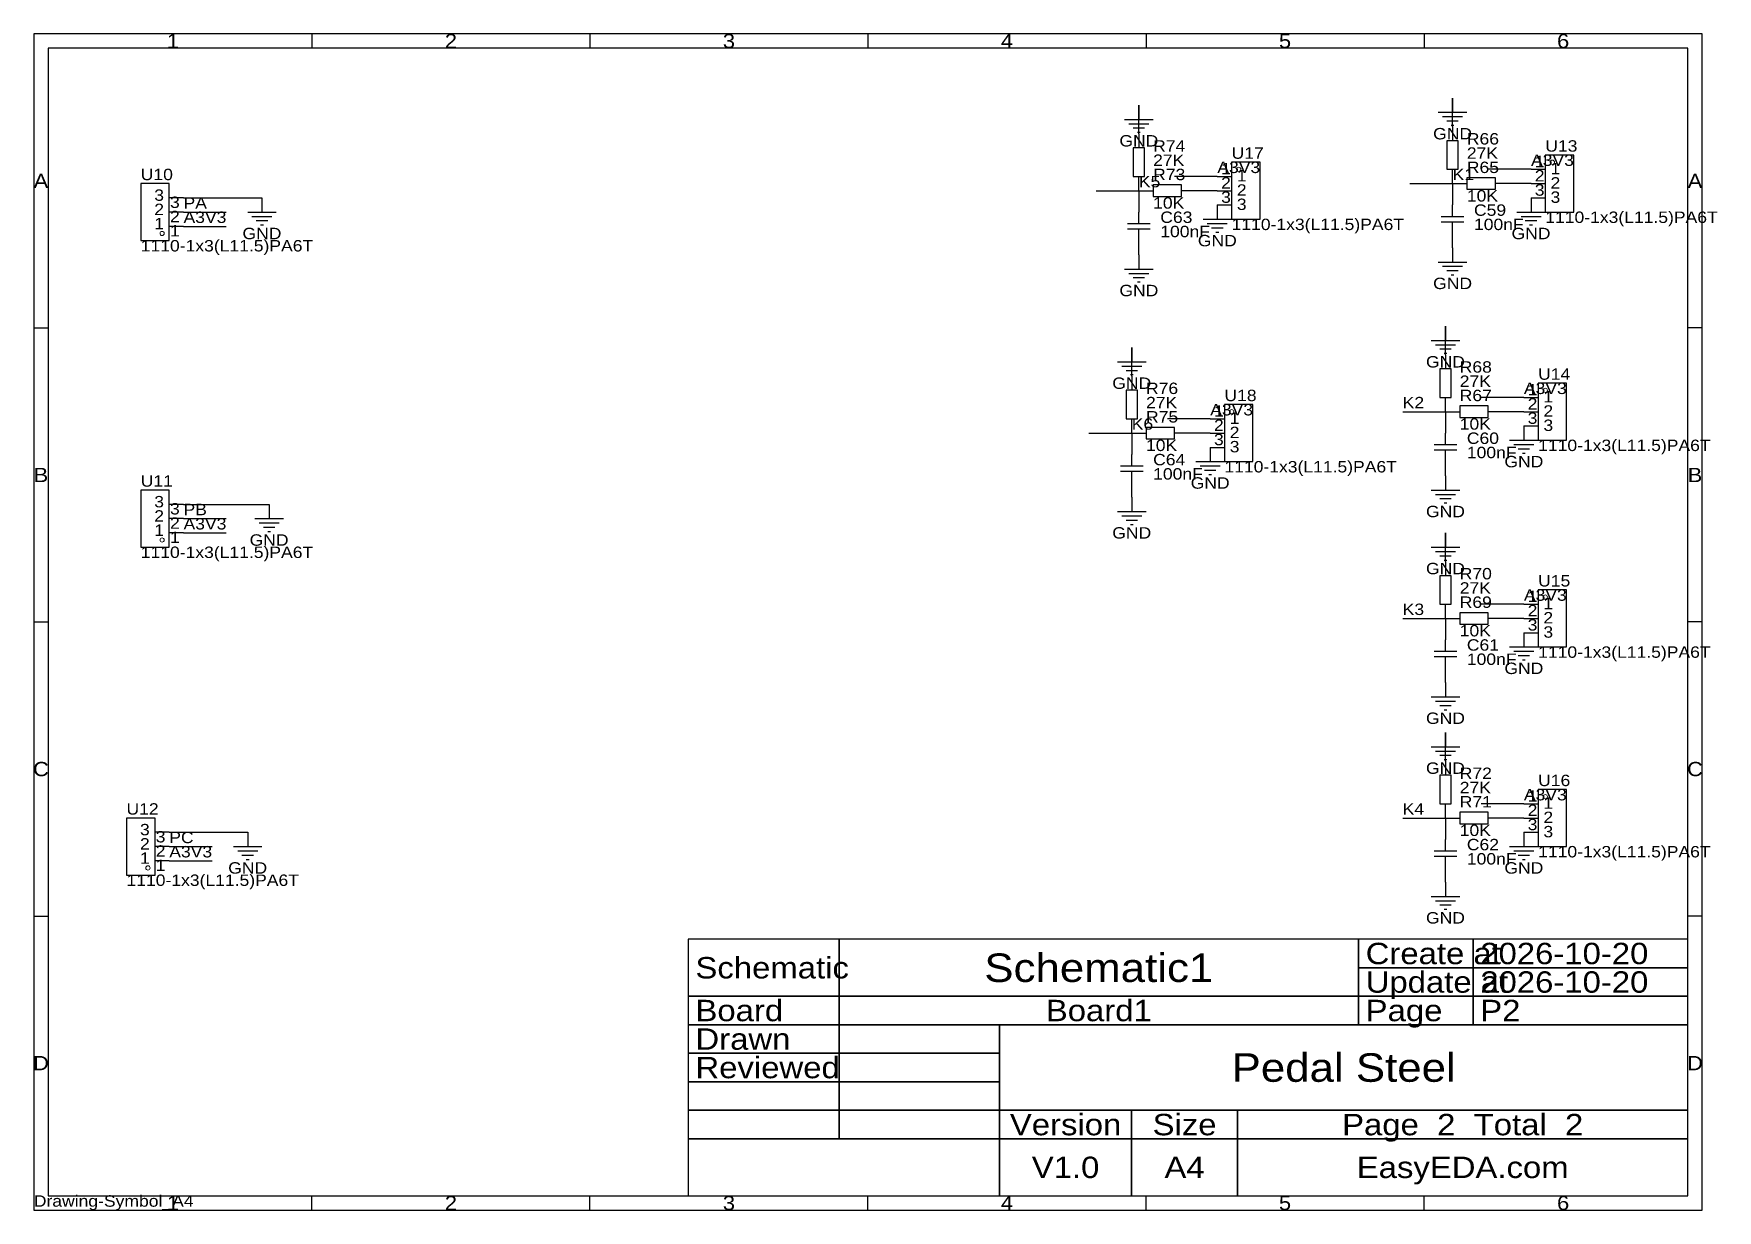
# Model space of a CAD drawing. Header units: millimetres. Extents: x 0 to 300, y 0 to 210.
import ezdxf
from ezdxf.enums import TextEntityAlignment as Align

# ---------------------------------------------------------------- set-up
doc = ezdxf.new("R2010")
doc.units = ezdxf.units.MM
doc.header["$MEASUREMENT"] = 0
doc.styles.get("Standard").update_dxf_attribs({"font": 'arial.ttf'})

msp = doc.modelspace()

# ---------------------------------------------------------------- linework, layer by layer
at = {"color": 1, "true_color": 0xa00000}
for points in [[(0, 209.55), (0, 0), (297.18, 0), (297.18, 209.55)], [(2.54, 207.01), (2.54, 2.54), (294.64, 2.54), (294.64, 207.01)], [(195.83, 184.15), (197.87, 184.15), (197.87, 189.23), (195.83, 189.23)], [(251.71, 185.42), (253.75, 185.42), (253.75, 190.5), (251.71, 190.5)], [(213.36, 186.69), (213.36, 176.53), (218.44, 176.53), (218.44, 186.69)], [(269.24, 187.96), (269.24, 177.8), (274.32, 177.8), (274.32, 187.96)], [(255.27, 183.9), (255.27, 181.86), (260.35, 181.86), (260.35, 183.9)], [(24.13, 172.72), (24.13, 182.88), (19.05, 182.88), (19.05, 172.72)], [(199.39, 182.63), (199.39, 180.59), (204.47, 180.59), (204.47, 182.63)], [(250.44, 144.78), (252.48, 144.78), (252.48, 149.86), (250.44, 149.86)], [(267.97, 147.32), (267.97, 137.16), (273.05, 137.16), (273.05, 147.32)], [(194.56, 140.97), (196.6, 140.97), (196.6, 146.05), (194.56, 146.05)], [(212.09, 143.51), (212.09, 133.35), (217.17, 133.35), (217.17, 143.51)], [(254, 143.26), (254, 141.22), (259.08, 141.22), (259.08, 143.26)], [(198.12, 139.45), (198.12, 137.41), (203.2, 137.41), (203.2, 139.45)], [(24.13, 118.11), (24.13, 128.27), (19.05, 128.27), (19.05, 118.11)], [(250.44, 107.95), (252.48, 107.95), (252.48, 113.03), (250.44, 113.03)], [(267.97, 110.49), (267.97, 100.33), (273.05, 100.33), (273.05, 110.49)], [(254, 106.43), (254, 104.39), (259.08, 104.39), (259.08, 106.43)], [(250.44, 72.39), (252.48, 72.39), (252.48, 77.47), (250.44, 77.47)], [(267.97, 74.93), (267.97, 64.77), (273.05, 64.77), (273.05, 74.93)], [(21.59, 59.69), (21.59, 69.85), (16.51, 69.85), (16.51, 59.69)], [(254, 70.87), (254, 68.83), (259.08, 68.83), (259.08, 70.87)]]:
    msp.add_lwpolyline(points, close=True, dxfattribs=at)
for points in [[(49.53, 209.55), (49.53, 207.01)], [(99.06, 209.55), (99.06, 207.01)], [(148.59, 209.55), (148.59, 207.01)], [(198.12, 209.55), (198.12, 207.01)], [(247.65, 209.55), (247.65, 207.01)], [(250.19, 195.58), (255.27, 195.58)], [(194.31, 194.31), (199.39, 194.31)], [(195.07, 193.55), (198.63, 193.55)], [(195.83, 192.79), (197.87, 192.79)], [(196.6, 192.02), (197.1, 192.02)], [(250.95, 194.82), (254.51, 194.82)], [(251.71, 194.06), (253.75, 194.06)], [(252.48, 193.29), (252.98, 193.29)], [(38.1, 177.8), (43.18, 177.8)], [(38.86, 177.04), (42.42, 177.04)], [(196.85, 175.77), (196.85, 177.8)], [(250.7, 177.04), (254.76, 177.04)], [(252.73, 177.04), (252.73, 179.07)], [(264.16, 177.8), (269.24, 177.8)], [(264.92, 177.04), (268.48, 177.04)], [(39.62, 176.28), (41.66, 176.28)], [(40.39, 175.51), (40.89, 175.51)], [(194.82, 175.77), (198.88, 175.77)], [(198.88, 174.75), (194.82, 174.75)], [(196.85, 172.72), (196.85, 174.75)], [(208.28, 176.53), (213.36, 176.53)], [(209.04, 175.77), (212.6, 175.77)], [(209.8, 175.01), (211.84, 175.01)], [(210.57, 174.24), (211.07, 174.24)], [(254.76, 176.02), (250.7, 176.02)], [(252.73, 173.99), (252.73, 176.02)], [(265.68, 176.28), (267.72, 176.28)], [(266.45, 175.51), (266.95, 175.51)], [(250.19, 168.91), (255.27, 168.91)], [(250.95, 168.15), (254.51, 168.15)], [(194.31, 167.64), (199.39, 167.64)], [(195.07, 166.88), (198.63, 166.88)], [(195.83, 166.12), (197.87, 166.12)], [(196.6, 165.35), (197.1, 165.35)], [(251.71, 167.39), (253.75, 167.39)], [(252.48, 166.62), (252.98, 166.62)], [(0, 157.16), (2.54, 157.16)], [(297.18, 157.16), (294.64, 157.16)], [(248.92, 154.94), (254, 154.94)], [(249.68, 154.18), (253.24, 154.18)], [(250.44, 153.42), (252.48, 153.42)], [(193.04, 151.13), (198.12, 151.13)], [(193.8, 150.37), (197.36, 150.37)], [(251.21, 152.65), (251.71, 152.65)], [(194.56, 149.61), (196.6, 149.61)], [(195.33, 148.84), (195.83, 148.84)], [(251.46, 136.4), (251.46, 138.43)], [(249.43, 136.4), (253.49, 136.4)], [(253.49, 135.38), (249.43, 135.38)], [(251.46, 133.35), (251.46, 135.38)], [(262.89, 137.16), (267.97, 137.16)], [(263.65, 136.4), (267.21, 136.4)], [(264.41, 135.64), (266.45, 135.64)], [(193.55, 132.59), (197.61, 132.59)], [(195.58, 132.59), (195.58, 134.62)], [(207.01, 133.35), (212.09, 133.35)], [(207.77, 132.59), (211.33, 132.59)], [(265.18, 134.87), (265.68, 134.87)], [(197.61, 131.57), (193.55, 131.57)], [(195.58, 129.54), (195.58, 131.57)], [(208.53, 131.83), (210.57, 131.83)], [(209.3, 131.06), (209.8, 131.06)], [(248.92, 128.27), (254, 128.27)], [(249.68, 127.51), (253.24, 127.51)], [(250.44, 126.75), (252.48, 126.75)], [(251.21, 125.98), (251.71, 125.98)], [(39.37, 123.19), (44.45, 123.19)], [(193.04, 124.46), (198.12, 124.46)], [(193.8, 123.7), (197.36, 123.7)], [(40.13, 122.43), (43.69, 122.43)], [(40.89, 121.67), (42.93, 121.67)], [(41.66, 120.9), (42.16, 120.9)], [(194.56, 122.94), (196.6, 122.94)], [(195.33, 122.17), (195.83, 122.17)], [(248.92, 118.11), (254, 118.11)], [(249.68, 117.35), (253.24, 117.35)], [(250.44, 116.59), (252.48, 116.59)], [(251.21, 115.82), (251.71, 115.82)], [(0, 104.78), (2.54, 104.78)], [(297.18, 104.78), (294.64, 104.78)], [(249.43, 99.57), (253.49, 99.57)], [(251.46, 99.57), (251.46, 101.6)], [(262.89, 100.33), (267.97, 100.33)], [(263.65, 99.57), (267.21, 99.57)], [(253.49, 98.55), (249.43, 98.55)], [(251.46, 96.52), (251.46, 98.55)], [(264.41, 98.81), (266.45, 98.81)], [(265.18, 98.04), (265.68, 98.04)], [(248.92, 91.44), (254, 91.44)], [(249.68, 90.68), (253.24, 90.68)], [(250.44, 89.92), (252.48, 89.92)], [(251.21, 89.15), (251.71, 89.15)], [(248.92, 82.55), (254, 82.55)], [(249.68, 81.79), (253.24, 81.79)], [(250.44, 81.03), (252.48, 81.03)], [(251.21, 80.26), (251.71, 80.26)], [(251.46, 64.01), (251.46, 66.04)], [(35.56, 64.77), (40.64, 64.77)], [(36.32, 64.01), (39.88, 64.01)], [(37.08, 63.25), (39.12, 63.25)], [(249.43, 64.01), (253.49, 64.01)], [(253.49, 62.99), (249.43, 62.99)], [(251.46, 60.96), (251.46, 62.99)], [(262.89, 64.77), (267.97, 64.77)], [(263.65, 64.01), (267.21, 64.01)], [(264.41, 63.25), (266.45, 63.25)], [(37.85, 62.48), (38.35, 62.48)], [(265.18, 62.48), (265.68, 62.48)], [(248.92, 55.88), (254, 55.88)], [(249.68, 55.12), (253.24, 55.12)], [(250.44, 54.36), (252.48, 54.36)], [(0, 52.39), (2.54, 52.39)], [(251.21, 53.59), (251.71, 53.59)], [(297.18, 52.39), (294.64, 52.39)], [(143.45, 48.26), (116.59, 48.26)], [(116.59, 48.26), (116.59, 38.1)], [(143.45, 38.1), (143.45, 48.26)], [(235.98, 48.26), (143.45, 48.26)], [(143.45, 48.26), (143.45, 38.1)], [(235.98, 38.1), (235.98, 48.26)], [(256.39, 48.26), (235.98, 48.26)], [(235.98, 48.26), (235.98, 43.18)], [(256.39, 43.18), (256.39, 48.26)], [(294.64, 48.26), (256.39, 48.26)], [(256.39, 48.26), (256.39, 43.18)], [(294.64, 43.18), (294.64, 48.26)], [(235.98, 43.18), (256.39, 43.18)], [(256.39, 43.18), (235.98, 43.18)], [(235.98, 43.18), (235.98, 38.1)], [(256.39, 43.18), (294.64, 43.18)], [(256.39, 38.1), (256.39, 43.18)], [(294.64, 43.18), (256.39, 43.18)], [(256.39, 43.18), (256.39, 38.1)], [(294.64, 38.1), (294.64, 43.18)], [(116.59, 38.1), (143.45, 38.1)], [(143.45, 38.1), (116.59, 38.1)], [(116.59, 38.1), (116.59, 33.02)], [(143.45, 38.1), (235.98, 38.1)], [(143.45, 33.02), (143.45, 38.1)], [(235.98, 38.1), (143.45, 38.1)], [(143.45, 38.1), (143.45, 33.02)], [(235.98, 38.1), (256.39, 38.1)], [(235.98, 33.02), (235.98, 38.1)], [(256.39, 38.1), (235.98, 38.1)], [(235.98, 38.1), (235.98, 33.02)], [(256.39, 38.1), (294.64, 38.1)], [(256.39, 33.02), (256.39, 38.1)], [(294.64, 38.1), (256.39, 38.1)], [(256.39, 38.1), (256.39, 33.02)], [(294.64, 33.02), (294.64, 38.1)], [(116.59, 33.02), (143.45, 33.02)], [(143.45, 33.02), (116.59, 33.02)], [(116.59, 33.02), (116.59, 27.94)], [(143.45, 33.02), (235.98, 33.02)], [(143.45, 27.94), (143.45, 33.02)], [(172.02, 33.02), (143.45, 33.02)], [(143.45, 33.02), (143.45, 27.94)], [(172.02, 27.94), (172.02, 33.02)], [(294.64, 33.02), (172.02, 33.02)], [(172.02, 33.02), (172.02, 17.78)], [(235.98, 33.02), (256.39, 33.02)], [(256.39, 33.02), (294.64, 33.02)], [(294.64, 17.78), (294.64, 33.02)], [(116.59, 27.94), (143.45, 27.94)], [(143.45, 27.94), (116.59, 27.94)], [(116.59, 27.94), (116.59, 22.86)], [(143.45, 27.94), (172.02, 27.94)], [(143.45, 22.86), (143.45, 27.94)], [(172.02, 27.94), (143.45, 27.94)], [(143.45, 27.94), (143.45, 22.86)], [(172.02, 22.86), (172.02, 27.94)], [(116.59, 22.86), (143.45, 22.86)], [(143.45, 22.86), (116.59, 22.86)], [(116.59, 22.86), (116.59, 17.78)], [(143.45, 22.86), (172.02, 22.86)], [(143.45, 17.78), (143.45, 22.86)], [(172.02, 22.86), (143.45, 22.86)], [(143.45, 22.86), (143.45, 17.78)], [(172.02, 17.78), (172.02, 22.86)], [(116.59, 17.78), (143.45, 17.78)], [(143.45, 17.78), (116.59, 17.78)], [(116.59, 17.78), (116.59, 12.7)], [(143.45, 17.78), (172.02, 17.78)], [(143.45, 12.7), (143.45, 17.78)], [(172.02, 17.78), (143.45, 17.78)], [(143.45, 17.78), (143.45, 12.7)], [(172.02, 17.78), (294.64, 17.78)], [(172.02, 12.7), (172.02, 17.78)], [(195.56, 17.78), (172.02, 17.78)], [(172.02, 17.78), (172.02, 12.7)], [(195.56, 12.7), (195.56, 17.78)], [(214.43, 17.78), (195.56, 17.78)], [(195.56, 17.78), (195.56, 12.7)], [(214.43, 12.7), (214.43, 17.78)], [(294.64, 17.78), (214.43, 17.78)], [(214.43, 17.78), (214.43, 12.7)], [(294.64, 12.7), (294.64, 17.78)], [(116.59, 12.7), (143.45, 12.7)], [(172.02, 12.7), (116.59, 12.7)], [(116.59, 12.7), (116.59, 2.54)], [(143.45, 12.7), (172.02, 12.7)], [(172.02, 12.7), (195.56, 12.7)], [(172.02, 2.54), (172.02, 12.7)], [(195.56, 12.7), (172.02, 12.7)], [(172.02, 12.7), (172.02, 2.54)], [(195.56, 12.7), (214.43, 12.7)], [(195.56, 2.54), (195.56, 12.7)], [(214.43, 12.7), (195.56, 12.7)], [(195.56, 12.7), (195.56, 2.54)], [(214.43, 12.7), (294.64, 12.7)], [(214.43, 2.54), (214.43, 12.7)], [(294.64, 12.7), (214.43, 12.7)], [(214.43, 12.7), (214.43, 2.54)], [(294.64, 2.54), (294.64, 12.7)], [(49.53, 0), (49.53, 2.54)], [(99.06, 0), (99.06, 2.54)], [(116.59, 2.54), (172.02, 2.54)], [(148.59, 0), (148.59, 2.54)], [(172.02, 2.54), (195.56, 2.54)], [(195.56, 2.54), (214.43, 2.54)], [(198.12, 0), (198.12, 2.54)], [(214.43, 2.54), (294.64, 2.54)], [(247.65, 0), (247.65, 2.54)]]:
    msp.add_lwpolyline(points, dxfattribs=at)
at = {"color": 1, "true_color": 0x880000}
for points in [[(252.73, 198.12), (252.73, 195.58)], [(196.85, 196.85), (196.85, 194.31)], [(252.73, 193.04), (252.73, 190.5)], [(196.85, 191.77), (196.85, 189.23)], [(196.85, 181.61), (196.85, 184.15)], [(210.82, 184.15), (213.36, 184.15)], [(252.73, 182.88), (252.73, 185.42)], [(266.7, 185.42), (269.24, 185.42)], [(26.67, 180.34), (24.13, 180.34)], [(40.64, 180.34), (40.64, 177.8)], [(196.85, 181.61), (199.39, 181.61)], [(196.85, 180.34), (196.85, 177.8)], [(207.01, 181.61), (204.47, 181.61)], [(210.82, 181.61), (213.36, 181.61)], [(252.73, 182.88), (255.27, 182.88)], [(252.73, 181.61), (252.73, 179.07)], [(262.89, 182.88), (260.35, 182.88)], [(266.7, 182.88), (269.24, 182.88)], [(266.7, 180.34), (269.24, 180.34)], [(266.7, 180.34), (266.7, 177.8)], [(26.67, 177.8), (24.13, 177.8)], [(210.82, 179.07), (213.36, 179.07)], [(210.82, 179.07), (210.82, 176.53)], [(26.67, 175.26), (24.13, 175.26)], [(252.73, 171.45), (252.73, 173.99)], [(196.85, 170.18), (196.85, 172.72)], [(252.73, 171.45), (252.73, 168.91)], [(196.85, 170.18), (196.85, 167.64)], [(251.46, 157.48), (251.46, 154.94)], [(195.58, 153.67), (195.58, 151.13)], [(251.46, 152.4), (251.46, 149.86)], [(195.58, 148.59), (195.58, 146.05)], [(251.46, 142.24), (251.46, 144.78)], [(265.43, 144.78), (267.97, 144.78)], [(195.58, 138.43), (195.58, 140.97)], [(209.55, 140.97), (212.09, 140.97)], [(251.46, 142.24), (254, 142.24)], [(251.46, 140.97), (251.46, 138.43)], [(261.62, 142.24), (259.08, 142.24)], [(265.43, 142.24), (267.97, 142.24)], [(195.58, 138.43), (198.12, 138.43)], [(205.74, 138.43), (203.2, 138.43)], [(209.55, 138.43), (212.09, 138.43)], [(265.43, 139.7), (267.97, 139.7)], [(265.43, 139.7), (265.43, 137.16)], [(195.58, 137.16), (195.58, 134.62)], [(209.55, 135.89), (212.09, 135.89)], [(209.55, 135.89), (209.55, 133.35)], [(251.46, 130.81), (251.46, 133.35)], [(195.58, 127), (195.58, 129.54)], [(251.46, 130.81), (251.46, 128.27)], [(195.58, 127), (195.58, 124.46)], [(26.67, 125.73), (24.13, 125.73)], [(26.67, 123.19), (24.13, 123.19)], [(41.91, 125.73), (41.91, 123.19)], [(26.67, 120.65), (24.13, 120.65)], [(251.46, 120.65), (251.46, 118.11)], [(251.46, 115.57), (251.46, 113.03)], [(251.46, 105.41), (251.46, 107.95)], [(251.46, 105.41), (254, 105.41)], [(261.62, 105.41), (259.08, 105.41)], [(265.43, 107.95), (267.97, 107.95)], [(265.43, 105.41), (267.97, 105.41)], [(251.46, 104.14), (251.46, 101.6)], [(265.43, 102.87), (267.97, 102.87)], [(265.43, 102.87), (265.43, 100.33)], [(251.46, 93.98), (251.46, 96.52)], [(251.46, 93.98), (251.46, 91.44)], [(251.46, 85.09), (251.46, 82.55)], [(251.46, 80.01), (251.46, 77.47)], [(251.46, 69.85), (251.46, 72.39)], [(265.43, 72.39), (267.97, 72.39)], [(251.46, 69.85), (254, 69.85)], [(261.62, 69.85), (259.08, 69.85)], [(265.43, 69.85), (267.97, 69.85)], [(24.13, 67.31), (21.59, 67.31)], [(38.1, 67.31), (38.1, 64.77)], [(251.46, 68.58), (251.46, 66.04)], [(265.43, 67.31), (267.97, 67.31)], [(265.43, 67.31), (265.43, 64.77)], [(24.13, 64.77), (21.59, 64.77)], [(24.13, 62.23), (21.59, 62.23)], [(251.46, 58.42), (251.46, 60.96)], [(251.46, 58.42), (251.46, 55.88)]]:
    msp.add_lwpolyline(points, dxfattribs=at)
at = {"color": 1, "true_color": 0x008800}
for points in [[(252.73, 193.04), (252.73, 198.12)], [(196.85, 191.77), (196.85, 196.85)], [(210.82, 184.15), (203.2, 184.15)], [(266.7, 185.42), (259.08, 185.42)], [(26.67, 180.34), (40.64, 180.34)], [(189.23, 181.61), (196.85, 181.61), (196.85, 180.34)], [(210.82, 181.61), (207.01, 181.61)], [(245.11, 182.88), (252.73, 182.88), (252.73, 181.61)], [(266.7, 182.88), (262.89, 182.88)], [(26.67, 177.8), (34.29, 177.8)], [(26.67, 175.26), (34.29, 175.26)], [(251.46, 152.4), (251.46, 157.48)], [(195.58, 148.59), (195.58, 153.67)], [(265.43, 144.78), (257.81, 144.78)], [(209.55, 140.97), (201.93, 140.97)], [(243.84, 142.24), (251.46, 142.24), (251.46, 140.97)], [(265.43, 142.24), (261.62, 142.24)], [(187.96, 138.43), (195.58, 138.43), (195.58, 137.16)], [(209.55, 138.43), (205.74, 138.43)], [(26.67, 125.73), (41.91, 125.73)], [(26.67, 123.19), (34.29, 123.19)], [(26.67, 120.65), (34.29, 120.65)], [(251.46, 115.57), (251.46, 120.65)], [(243.84, 105.41), (251.46, 105.41), (251.46, 104.14)], [(265.43, 107.95), (257.81, 107.95)], [(265.43, 105.41), (261.62, 105.41)], [(251.46, 80.01), (251.46, 85.09)], [(265.43, 72.39), (257.81, 72.39)], [(243.84, 69.85), (251.46, 69.85), (251.46, 68.58)], [(265.43, 69.85), (261.62, 69.85)], [(24.13, 67.31), (38.1, 67.31)], [(24.13, 64.77), (31.75, 64.77)], [(24.13, 62.23), (31.75, 62.23)]]:
    msp.add_lwpolyline(points, dxfattribs=at)
at = {"color": 1, "lineweight": 0, "true_color": 0xa00000}
for centre in [(270.51, 186.69), (214.63, 185.42), (22.86, 173.99), (269.24, 146.05), (213.36, 142.24), (22.86, 119.38), (269.24, 109.22), (269.24, 73.66), (20.32, 60.96)]:
    msp.add_circle(centre, 0.381, dxfattribs=at)

# ---------------------------------------------------------------- texts
at = {"color": 1, "true_color": 0xa00000, "width": 1.1}
for s, height, p in [('1', 2.54, (24.77, 208.28)), ('2', 2.54, (74.3, 208.28)), ('3', 2.54, (123.83, 208.28)), ('4', 2.54, (173.35, 208.28)), ('5', 2.54, (222.88, 208.28)), ('6', 2.54, (272.42, 208.28)), ('A', 2.54, (1.27, 183.36)), ('A', 2.54, (295.91, 183.36)), ('B', 2.54, (1.27, 130.97)), ('B', 2.54, (295.91, 130.97)), ('C', 2.54, (1.27, 78.58)), ('C', 2.54, (295.91, 78.58)), ('Schematic1', 5.08, (189.71, 43.18)), ('Board1', 3.81, (189.71, 35.56)), ('D', 2.54, (1.27, 26.19)), ('Pedal Steel', 5.08, (233.33, 25.4)), ('D', 2.54, (295.91, 26.19)), ('Version', 3.81, (183.79, 15.24)), ('Size', 3.81, (204.99, 15.24)), ('Page  2  Total  2', 3.81, (254.53, 15.24)), ('V1.0', 3.81, (183.79, 7.62)), ('A4', 3.81, (204.99, 7.62)), ('EasyEDA.com', 3.81, (254.53, 7.62)), ('1', 2.54, (24.77, 1.27)), ('2', 2.54, (74.3, 1.27)), ('3', 2.54, (123.83, 1.27)), ('4', 2.54, (173.35, 1.27)), ('5', 2.54, (222.88, 1.27)), ('6', 2.54, (272.42, 1.27))]:
    msp.add_text(s, height=height, dxfattribs=at).set_placement(p, align=Align.MIDDLE_CENTER)
at = {"color": 1, "true_color": 0x000080, "width": 1.1}
for p in [(252.73, 191.77), (252.73, 191.77), (196.85, 190.5), (196.85, 190.5), (40.64, 173.99), (40.64, 173.99), (266.7, 173.99), (266.7, 173.99), (210.82, 172.72), (210.82, 172.72), (252.73, 165.1), (252.73, 165.1), (196.85, 163.83), (196.85, 163.83), (251.46, 151.13), (251.46, 151.13), (195.58, 147.32), (195.58, 147.32), (265.43, 133.35), (265.43, 133.35), (209.55, 129.54), (209.55, 129.54), (251.46, 124.46), (251.46, 124.46), (41.91, 119.38), (41.91, 119.38), (195.58, 120.65), (195.58, 120.65), (251.46, 114.3), (251.46, 114.3), (265.43, 96.52), (265.43, 96.52), (251.46, 87.63), (251.46, 87.63), (251.46, 78.74), (251.46, 78.74), (38.1, 60.96), (38.1, 60.96), (265.43, 60.96), (265.43, 60.96), (251.46, 52.07), (251.46, 52.07)]:
    msp.add_text('GND', height=2.032, dxfattribs=at).set_placement(p, align=Align.MIDDLE_CENTER)
for s, p in [('R74', (199.39, 187.96)), ('U17', (213.36, 186.69)), ('27K', (255.27, 186.69)), ('R66', (255.27, 189.23)), ('U13', (269.24, 187.96)), ('27K', (199.39, 185.42)), ('R65', (255.27, 184.15)), ('U10', (19.05, 182.88)), ('R73', (199.39, 182.88)), ('10K', (199.39, 177.8)), ('10K', (255.27, 179.07)), ('C63', (200.66, 175.26)), ('C59', (256.54, 176.53)), ('1110-1x3(L11.5)PA6T', (269.24, 175.26)), ('100nF', (200.66, 172.72)), ('1110-1x3(L11.5)PA6T', (213.36, 173.99)), ('100nF', (256.54, 173.99)), ('1110-1x3(L11.5)PA6T', (19.05, 170.18)), ('R68', (254, 148.59)), ('U14', (267.97, 147.32)), ('R76', (198.12, 144.78)), ('27K', (254, 146.05)), ('27K', (198.12, 142.24)), ('U18', (212.09, 143.51)), ('R67', (254, 143.51)), ('R75', (198.12, 139.7)), ('10K', (254, 138.43)), ('C60', (255.27, 135.89)), ('10K', (198.12, 134.62)), ('100nF', (255.27, 133.35)), ('1110-1x3(L11.5)PA6T', (267.97, 134.62)), ('C64', (199.39, 132.08)), ('100nF', (199.39, 129.54)), ('1110-1x3(L11.5)PA6T', (212.09, 130.81)), ('U11', (19.05, 128.27)), ('1110-1x3(L11.5)PA6T', (19.05, 115.57)), ('R70', (254, 111.76)), ('27K', (254, 109.22)), ('U15', (267.97, 110.49)), ('R69', (254, 106.68)), ('10K', (254, 101.6)), ('C61', (255.27, 99.06)), ('100nF', (255.27, 96.52)), ('1110-1x3(L11.5)PA6T', (267.97, 97.79)), ('R72', (254, 76.2)), ('27K', (254, 73.66)), ('U16', (267.97, 74.93)), ('U12', (16.51, 69.85)), ('R71', (254, 71.12)), ('10K', (254, 66.04)), ('C62', (255.27, 63.5)), ('100nF', (255.27, 60.96)), ('1110-1x3(L11.5)PA6T', (267.97, 62.23)), ('1110-1x3(L11.5)PA6T', (16.51, 57.15)), ('Drawing-Symbol_A4', (0, 0))]:
    msp.add_text(s, height=2.032, dxfattribs=at).set_placement(p, align=Align.BOTTOM_LEFT)
at = {"color": 1, "true_color": 0x0000ff, "width": 1.1}
for s, p in [('A3V3', (210.82, 184.15)), ('A3V3', (266.7, 185.42)), ('K5', (196.85, 181.61)), ('K1', (252.73, 182.88)), ('PA', (26.67, 177.8)), ('A3V3', (26.67, 175.26)), ('A3V3', (265.43, 144.78)), ('K2', (243.84, 142.24)), ('K6', (195.58, 138.43)), ('A3V3', (209.55, 140.97)), ('A3V3', (26.67, 120.65)), ('PB', (26.67, 123.19)), ('K3', (243.84, 105.41)), ('A3V3', (265.43, 107.95)), ('A3V3', (265.43, 72.39)), ('K4', (243.84, 69.85)), ('PC', (24.13, 64.77)), ('A3V3', (24.13, 62.23))]:
    msp.add_text(s, height=2.032, dxfattribs=at).set_placement(p, align=Align.BOTTOM_LEFT)
at = {"color": 1, "true_color": 0x000000, "width": 1.1}
for s, p in [('1', (213.23, 183.92)), ('1', (269.11, 185.19)), ('2', (213.23, 181.38)), ('2', (269.11, 182.65)), ('3', (213.23, 178.84)), ('3', (269.11, 180.11)), ('1', (267.84, 144.55)), ('2', (267.84, 142.01)), ('1', (211.96, 140.74)), ('3', (267.84, 139.47)), ('3', (211.96, 135.66)), ('2', (211.96, 138.2)), ('1', (267.84, 107.72)), ('3', (267.84, 102.64)), ('2', (267.84, 105.18)), ('2', (267.84, 69.62)), ('1', (267.84, 72.16)), ('3', (267.84, 67.08))]:
    msp.add_text(s, height=2.03, dxfattribs=at).set_placement(p, align=Align.BOTTOM_RIGHT)
for s, p in [('1', (270.18, 183.92)), ('1', (214.3, 182.65)), ('2', (270.18, 181.38)), ('3', (214.3, 177.57)), ('2', (214.3, 180.11)), ('3', (270.18, 178.84)), ('1', (268.91, 143.28)), ('1', (213.03, 139.47)), ('2', (268.91, 140.74)), ('2', (213.03, 136.93)), ('3', (268.91, 138.2)), ('3', (213.03, 134.39)), ('1', (268.91, 106.45)), ('2', (268.91, 103.91)), ('3', (268.91, 101.37)), ('1', (268.91, 70.89)), ('2', (268.91, 68.35)), ('3', (268.91, 65.81))]:
    msp.add_text(s, height=2.03, dxfattribs=at).set_placement(p, align=Align.BOTTOM_LEFT)
for s, p in [('3', (23.19, 181.84)), ('2', (23.19, 179.3)), ('1', (23.19, 176.76)), ('3', (23.19, 127.23)), ('2', (23.19, 124.69)), ('1', (23.19, 122.15)), ('3', (20.65, 68.81)), ('2', (20.65, 66.27)), ('1', (20.65, 63.73))]:
    msp.add_text(s, height=2.03, dxfattribs=at).set_placement(p, align=Align.TOP_RIGHT)
for s, p in [('3', (24.26, 180.57)), ('2', (24.26, 178.03)), ('1', (24.26, 175.49)), ('3', (24.26, 125.96)), ('2', (24.26, 123.42)), ('1', (24.26, 120.88)), ('3', (21.72, 67.54)), ('2', (21.72, 65)), ('1', (21.72, 62.46))]:
    msp.add_text(s, height=2.03, dxfattribs=at).set_placement(p, align=Align.TOP_LEFT)
at = {"color": 1, "true_color": 0xa00000, "width": 1.1}
for s, p in [('Schematic', (117.86, 43.18)), ('Create at', (237.25, 45.72)), ('2026-10-20', (257.66, 45.72)), ('Update at', (237.25, 40.64)), ('2026-10-20', (257.66, 40.64)), ('Board', (117.86, 35.56)), ('Page', (237.25, 35.56)), ('P2', (257.66, 35.56)), ('Drawn', (117.86, 30.48)), ('Reviewed', (117.86, 25.4))]:
    msp.add_text(s, height=3.81, dxfattribs=at).set_placement(p, align=Align.MIDDLE_LEFT)

doc.saveas('drawing.dxf')
